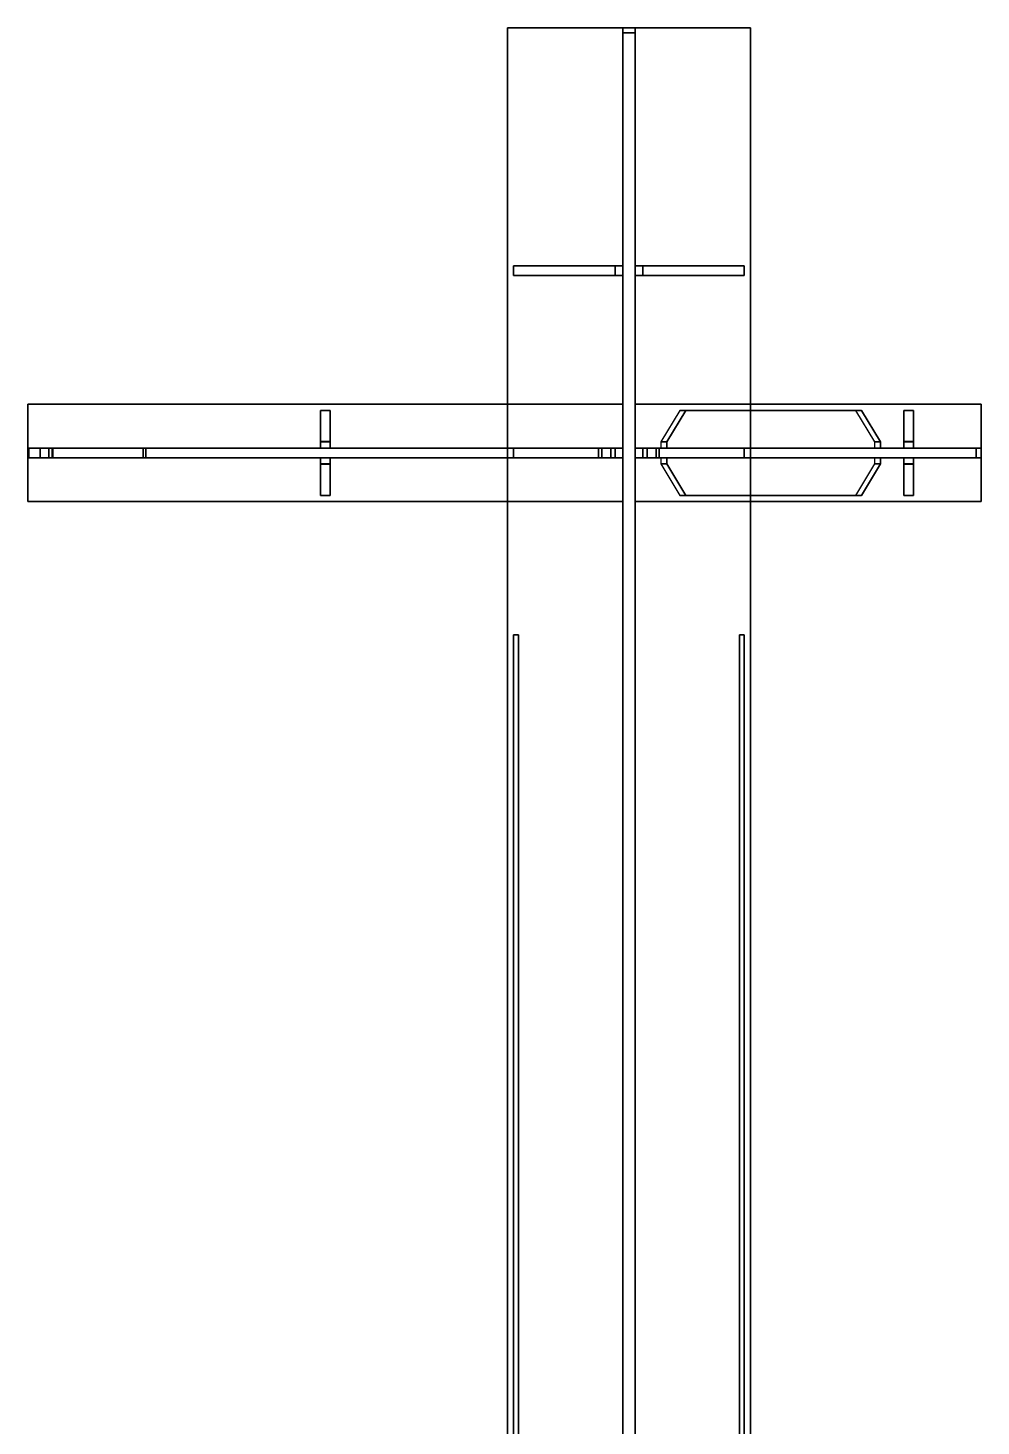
# Model space of a CAD drawing. Header units: inches. Extents: x 90815 to 105310, y 3285 to 27465.
# Drawn here: x 92525 to 96450, y 16242 to 22000 of the extents above; entities that cross this region are included whole.
import ezdxf

# ---------------------------------------------------------------- set-up
doc = ezdxf.new("R2010")
doc.units = ezdxf.units.IN
doc.header["$MEASUREMENT"] = 0
doc.layers.get('0').update_dxf_attribs({"linetype": 'CONTINUOUS'})
doc.layers.add('1', color=7, linetype='CONTINUOUS')

# ---------------------------------------------------------------- blocks, each defined once
blk = doc.blocks.new('E1-SA03-032')
at = {"color": 3}
for points in [[(94525, 16040, 1950), (94545, 16040, 1950), (94545, 19500, 1950), (94525, 19500, 1950)], [(94525, 19500, 1950), (94545, 19500, 1950), (94545, 19500, 50), (94525, 19500, 50)], [(94525, 19500, 50), (94545, 19500, 50), (94545, 16040, 50), (94525, 16040, 50)], [(94525, 16026.5, 1952.8), (94545, 16026.5, 1952.8), (94545, 16040, 1950), (94525, 16040, 1950)], [(94525, 16040, 50), (94545, 16040, 50), (94545, 16026.5, 47.2), (94525, 16026.5, 47.2)], [(94525, 16011.4, 1934.8), (94545, 16011.4, 1934.8), (94545, 16026.5, 1952.8), (94525, 16026.5, 1952.8)], [(94525, 16026.5, 47.2), (94545, 16026.5, 47.2), (94545, 16011.4, 65.2), (94525, 16011.4, 65.2)], [(94525, 15988, 1937.3), (94545, 15988, 1937.3), (94545, 16011.4, 1934.8), (94525, 16011.4, 1934.8)], [(94525, 16011.4, 65.2), (94545, 16011.4, 65.2), (94545, 15988, 62.7), (94525, 15988, 62.7)], [(94525, 15977, 1958), (94545, 15977, 1958), (94545, 15988, 1937.3), (94525, 15988, 1937.3)], [(94525, 15988, 62.7), (94545, 15988, 62.7), (94545, 15977, 42), (94525, 15977, 42)], [(94525, 15700, 1958), (94545, 15700, 1958), (94545, 15977, 1958), (94525, 15977, 1958)], [(94525, 15977, 42), (94545, 15977, 42), (94545, 15700, 42), (94525, 15700, 42)], [(94525, 15700, 42), (94545, 15700, 42), (94545, 15686.6, 92), (94525, 15686.6, 92)], [(94525, 15686.6, 1908), (94545, 15686.6, 1908), (94545, 15700, 1958), (94525, 15700, 1958)], [(94525, 15686.6, 92), (94545, 15686.6, 92), (94545, 15650, 128.6), (94525, 15650, 128.6)], [(94525, 15650, 1871.4), (94545, 15650, 1871.4), (94545, 15686.6, 1908), (94525, 15686.6, 1908)], [(94525, 15650, 128.6), (94545, 15650, 128.6), (94545, 15600, 142), (94525, 15600, 142)], [(94525, 15600, 1858), (94545, 15600, 1858), (94545, 15650, 1871.4), (94525, 15650, 1871.4)], [(94525, 15600, 142), (94545, 15600, 142), (94545, 15600, 1858), (94525, 15600, 1858)]]:
    blk.add_3dface(points, dxfattribs=at)
for points, invisible_edges in [([(94525, 16040, 1950), (94525, 19500, 1950), (94525, 16011.4, 1934.8)], 14), ([(94525, 16011.4, 65.2), (94525, 19500, 50), (94525, 16040, 50)], 13), ([(94525, 19500, 50), (94525, 16011.4, 65.2), (94525, 15686.6, 92)], 15), ([(94525, 19500, 50), (94525, 15686.6, 92), (94525, 15650, 128.6)], 15), ([(94525, 19500, 50), (94525, 15650, 128.6), (94525, 15600, 142)], 15), ([(94525, 19500, 50), (94525, 15600, 142), (94525, 15600, 1858)], 13), ([(94525, 19500, 50), (94525, 15600, 1858), (94525, 15650, 1871.4)], 15), ([(94525, 19500, 50), (94525, 15650, 1871.4), (94525, 15686.6, 1908)], 15), ([(94525, 19500, 50), (94525, 15686.6, 1908), (94525, 16011.4, 1934.8)], 15), ([(94525, 19500, 50), (94525, 16011.4, 1934.8), (94525, 19500, 1950)], 11), ([(94545, 16011.4, 1934.8), (94545, 19500, 1950), (94545, 16040, 1950), (94545, 16011.4, 1934.8)], 13), ([(94545, 16040, 50), (94545, 19500, 50), (94545, 16011.4, 65.2), (94545, 16040, 50)], 14), ([(94545, 15686.6, 92), (94545, 16011.4, 65.2), (94545, 19500, 50), (94545, 15686.6, 92)], 15), ([(94545, 15650, 128.6), (94545, 15686.6, 92), (94545, 19500, 50), (94545, 15650, 128.6)], 15), ([(94545, 15600, 142), (94545, 15650, 128.6), (94545, 19500, 50), (94545, 15600, 142)], 15), ([(94545, 15600, 1858), (94545, 15600, 142), (94545, 19500, 50), (94545, 15600, 1858)], 14), ([(94545, 15650, 1871.4), (94545, 15600, 1858), (94545, 19500, 50), (94545, 15650, 1871.4)], 15), ([(94545, 15686.6, 1908), (94545, 15650, 1871.4), (94545, 19500, 50), (94545, 15686.6, 1908)], 15), ([(94545, 16011.4, 1934.8), (94545, 15686.6, 1908), (94545, 19500, 50), (94545, 16011.4, 1934.8)], 15), ([(94545, 19500, 1950), (94545, 16011.4, 1934.8), (94545, 19500, 50), (94545, 19500, 1950)], 11), ([(94525, 16026.5, 1952.8), (94525, 16040, 1950), (94525, 16011.4, 1934.8)], 14), ([(94525, 16011.4, 65.2), (94525, 16040, 50), (94525, 16026.5, 47.2)], 13), ([(94525, 15686.6, 92), (94525, 16011.4, 65.2), (94525, 15988, 62.7)], 15), ([(94525, 15700, 1958), (94525, 15988, 1937.3), (94525, 16011.4, 1934.8)], 15), ([(94525, 15700, 1958), (94525, 16011.4, 1934.8), (94525, 15686.6, 1908)], 15), ([(94545, 16011.4, 1934.8), (94545, 16040, 1950), (94545, 16026.5, 1952.8), (94545, 16011.4, 1934.8)], 13), ([(94545, 16026.5, 47.2), (94545, 16040, 50), (94545, 16011.4, 65.2), (94545, 16026.5, 47.2)], 14), ([(94545, 15988, 62.7), (94545, 16011.4, 65.2), (94545, 15686.6, 92), (94545, 15988, 62.7)], 15), ([(94545, 16011.4, 1934.8), (94545, 15988, 1937.3), (94545, 15700, 1958), (94545, 16011.4, 1934.8)], 15), ([(94545, 15686.6, 1908), (94545, 16011.4, 1934.8), (94545, 15700, 1958), (94545, 15686.6, 1908)], 15), ([(94525, 15686.6, 92), (94525, 15988, 62.7), (94525, 15977, 42)], 15), ([(94525, 15700, 1958), (94525, 15977, 1958), (94525, 15988, 1937.3)], 14), ([(94525, 15686.6, 92), (94525, 15977, 42), (94525, 15700, 42)], 13), ([(94545, 15977, 42), (94545, 15988, 62.7), (94545, 15686.6, 92), (94545, 15977, 42)], 15), ([(94545, 15988, 1937.3), (94545, 15977, 1958), (94545, 15700, 1958), (94545, 15988, 1937.3)], 13), ([(94545, 15700, 42), (94545, 15977, 42), (94545, 15686.6, 92), (94545, 15700, 42)], 14)]:
    blk.add_3dface(points, dxfattribs=dict(at, invisible_edges=invisible_edges))
blk = doc.blocks.new('E1-SA03-031')
at = {"color": 3}
for points in [[(95455, 16040, 1950), (95475, 16040, 1950), (95475, 19500, 1950), (95455, 19500, 1950)], [(95455, 19500, 1950), (95475, 19500, 1950), (95475, 19500, 50), (95455, 19500, 50)], [(95455, 19500, 50), (95475, 19500, 50), (95475, 16040, 50), (95455, 16040, 50)], [(95455, 16026.5, 1952.8), (95475, 16026.5, 1952.8), (95475, 16040, 1950), (95455, 16040, 1950)], [(95455, 16040, 50), (95475, 16040, 50), (95475, 16026.5, 47.2), (95455, 16026.5, 47.2)], [(95455, 16011.4, 1934.8), (95475, 16011.4, 1934.8), (95475, 16026.5, 1952.8), (95455, 16026.5, 1952.8)], [(95455, 16026.5, 47.2), (95475, 16026.5, 47.2), (95475, 16011.4, 65.2), (95455, 16011.4, 65.2)], [(95455, 15988, 1937.3), (95475, 15988, 1937.3), (95475, 16011.4, 1934.8), (95455, 16011.4, 1934.8)], [(95455, 16011.4, 65.2), (95475, 16011.4, 65.2), (95475, 15988, 62.7), (95455, 15988, 62.7)], [(95455, 15977, 1958), (95475, 15977, 1958), (95475, 15988, 1937.3), (95455, 15988, 1937.3)], [(95455, 15988, 62.7), (95475, 15988, 62.7), (95475, 15977, 42), (95455, 15977, 42)], [(95455, 15700, 1958), (95475, 15700, 1958), (95475, 15977, 1958), (95455, 15977, 1958)], [(95455, 15977, 42), (95475, 15977, 42), (95475, 15700, 42), (95455, 15700, 42)], [(95455, 15700, 42), (95475, 15700, 42), (95475, 15686.6, 92), (95455, 15686.6, 92)], [(95455, 15686.6, 1908), (95475, 15686.6, 1908), (95475, 15700, 1958), (95455, 15700, 1958)], [(95455, 15686.6, 92), (95475, 15686.6, 92), (95475, 15650, 128.6), (95455, 15650, 128.6)], [(95455, 15650, 1871.4), (95475, 15650, 1871.4), (95475, 15686.6, 1908), (95455, 15686.6, 1908)], [(95455, 15650, 128.6), (95475, 15650, 128.6), (95475, 15600, 142), (95455, 15600, 142)], [(95455, 15600, 1858), (95475, 15600, 1858), (95475, 15650, 1871.4), (95455, 15650, 1871.4)], [(95455, 15600, 142), (95475, 15600, 142), (95475, 15600, 1858), (95455, 15600, 1858)]]:
    blk.add_3dface(points, dxfattribs=at)
for points, invisible_edges in [([(95455, 16040, 1950), (95455, 19500, 1950), (95455, 16011.4, 1934.8)], 14), ([(95455, 16011.4, 65.2), (95455, 19500, 50), (95455, 16040, 50)], 13), ([(95455, 19500, 50), (95455, 16011.4, 65.2), (95455, 15686.6, 92)], 15), ([(95455, 19500, 50), (95455, 15686.6, 92), (95455, 15650, 128.6)], 15), ([(95455, 19500, 50), (95455, 15650, 128.6), (95455, 15600, 142)], 15), ([(95455, 19500, 50), (95455, 15600, 142), (95455, 15600, 1858)], 13), ([(95455, 19500, 50), (95455, 15600, 1858), (95455, 15650, 1871.4)], 15), ([(95455, 19500, 50), (95455, 15650, 1871.4), (95455, 15686.6, 1908)], 15), ([(95455, 19500, 50), (95455, 15686.6, 1908), (95455, 16011.4, 1934.8)], 15), ([(95455, 19500, 50), (95455, 16011.4, 1934.8), (95455, 19500, 1950)], 11), ([(95475, 16011.4, 1934.8), (95475, 19500, 1950), (95475, 16040, 1950), (95475, 16011.4, 1934.8)], 13), ([(95475, 16040, 50), (95475, 19500, 50), (95475, 16011.4, 65.2), (95475, 16040, 50)], 14), ([(95475, 15686.6, 92), (95475, 16011.4, 65.2), (95475, 19500, 50), (95475, 15686.6, 92)], 15), ([(95475, 15650, 128.6), (95475, 15686.6, 92), (95475, 19500, 50), (95475, 15650, 128.6)], 15), ([(95475, 15600, 142), (95475, 15650, 128.6), (95475, 19500, 50), (95475, 15600, 142)], 15), ([(95475, 15600, 1858), (95475, 15600, 142), (95475, 19500, 50), (95475, 15600, 1858)], 14), ([(95475, 15650, 1871.4), (95475, 15600, 1858), (95475, 19500, 50), (95475, 15650, 1871.4)], 15), ([(95475, 15686.6, 1908), (95475, 15650, 1871.4), (95475, 19500, 50), (95475, 15686.6, 1908)], 15), ([(95475, 16011.4, 1934.8), (95475, 15686.6, 1908), (95475, 19500, 50), (95475, 16011.4, 1934.8)], 15), ([(95475, 19500, 1950), (95475, 16011.4, 1934.8), (95475, 19500, 50), (95475, 19500, 1950)], 11), ([(95455, 16026.5, 1952.8), (95455, 16040, 1950), (95455, 16011.4, 1934.8)], 14), ([(95455, 16011.4, 65.2), (95455, 16040, 50), (95455, 16026.5, 47.2)], 13), ([(95455, 15686.6, 92), (95455, 16011.4, 65.2), (95455, 15988, 62.7)], 15), ([(95455, 15700, 1958), (95455, 15988, 1937.3), (95455, 16011.4, 1934.8)], 15), ([(95455, 15700, 1958), (95455, 16011.4, 1934.8), (95455, 15686.6, 1908)], 15), ([(95475, 16011.4, 1934.8), (95475, 16040, 1950), (95475, 16026.5, 1952.8), (95475, 16011.4, 1934.8)], 13), ([(95475, 16026.5, 47.2), (95475, 16040, 50), (95475, 16011.4, 65.2), (95475, 16026.5, 47.2)], 14), ([(95475, 15988, 62.7), (95475, 16011.4, 65.2), (95475, 15686.6, 92), (95475, 15988, 62.7)], 15), ([(95475, 16011.4, 1934.8), (95475, 15988, 1937.3), (95475, 15700, 1958), (95475, 16011.4, 1934.8)], 15), ([(95475, 15686.6, 1908), (95475, 16011.4, 1934.8), (95475, 15700, 1958), (95475, 15686.6, 1908)], 15), ([(95455, 15686.6, 92), (95455, 15988, 62.7), (95455, 15977, 42)], 15), ([(95455, 15700, 1958), (95455, 15977, 1958), (95455, 15988, 1937.3)], 14), ([(95455, 15686.6, 92), (95455, 15977, 42), (95455, 15700, 42)], 13), ([(95475, 15977, 42), (95475, 15988, 62.7), (95475, 15686.6, 92), (95475, 15977, 42)], 15), ([(95475, 15988, 1937.3), (95475, 15977, 1958), (95475, 15700, 1958), (95475, 15988, 1937.3)], 13), ([(95475, 15700, 42), (95475, 15977, 42), (95475, 15686.6, 92), (95475, 15700, 42)], 14)]:
    blk.add_3dface(points, dxfattribs=dict(at, invisible_edges=invisible_edges))
blk = doc.blocks.new('E1-FR96M')
at = {"color": 3}
for points in [[(94500, 22000, 50), (94500, 22000), (94500, 16006), (94500, 16006, 50)], [(95500, 22000, 50), (95500, 22000), (94500, 22000), (94500, 22000, 50)], [(94500, 16006, 1950), (94500, 16006, 2000), (94500, 22000, 2000), (94500, 22000, 1950)], [(94500, 22000, 1950), (94500, 22000, 2000), (95500, 22000, 2000), (95500, 22000, 1950)], [(94975, 21980, 1950), (95025, 21980, 1950), (95025, 22000, 1930), (94975, 22000, 1930)], [(94975, 22000, 1930), (95025, 22000, 1930), (95025, 22000, 70), (94975, 22000, 70)], [(94975, 22000, 70), (95025, 22000, 70), (95025, 21980, 50), (94975, 21980, 50)], [(95500, 16006, 50), (95500, 16006), (95500, 22000), (95500, 22000, 50)], [(95500, 22000, 1950), (95500, 22000, 2000), (95500, 16006, 2000), (95500, 16006, 1950)], [(94975, 16040, 1950), (95025, 16040, 1950), (95025, 21980, 1950), (94975, 21980, 1950)], [(94975, 21980, 50), (95025, 21980, 50), (95025, 16040, 50), (94975, 16040, 50)], [(94975, 16026.5, 1952.8), (95025, 16026.5, 1952.8), (95025, 16040, 1950), (94975, 16040, 1950)], [(94975, 16040, 50), (95025, 16040, 50), (95025, 16026.5, 47.2), (94975, 16026.5, 47.2)], [(94975, 16011.4, 1934.8), (95025, 16011.4, 1934.8), (95025, 16026.5, 1952.8), (94975, 16026.5, 1952.8)], [(94975, 16026.5, 47.2), (95025, 16026.5, 47.2), (95025, 16011.4, 65.2), (94975, 16011.4, 65.2)], [(94975, 15988, 1937.3), (95025, 15988, 1937.3), (95025, 16011.4, 1934.8), (94975, 16011.4, 1934.8)], [(94975, 16011.4, 65.2), (95025, 16011.4, 65.2), (95025, 15988, 62.7), (94975, 15988, 62.7)], [(94500, 16006, 50), (94500, 16006), (95500, 16006), (95500, 16006, 50)], [(95500, 16006, 1950), (95500, 16006, 2000), (94500, 16006, 2000), (94500, 16006, 1950)], [(94975, 15977, 1958), (95025, 15977, 1958), (95025, 15988, 1937.3), (94975, 15988, 1937.3)], [(94975, 15988, 62.7), (95025, 15988, 62.7), (95025, 15977, 42), (94975, 15977, 42)], [(94975, 15700, 1958), (95025, 15700, 1958), (95025, 15977, 1958), (94975, 15977, 1958)], [(94975, 15977, 42), (95025, 15977, 42), (95025, 15700, 42), (94975, 15700, 42)], [(94975, 15700, 42), (95025, 15700, 42), (95025, 15686.6, 92), (94975, 15686.6, 92)], [(94975, 15686.6, 1908), (95025, 15686.6, 1908), (95025, 15700, 1958), (94975, 15700, 1958)], [(94975, 15686.6, 92), (95025, 15686.6, 92), (95025, 15650, 128.6), (94975, 15650, 128.6)], [(94975, 15650, 1871.4), (95025, 15650, 1871.4), (95025, 15686.6, 1908), (94975, 15686.6, 1908)], [(94975, 15650, 128.6), (95025, 15650, 128.6), (95025, 15600, 142), (94975, 15600, 142)], [(94975, 15600, 1858), (95025, 15600, 1858), (95025, 15650, 1871.4), (94975, 15650, 1871.4)], [(94975, 15600, 142), (95025, 15600, 142), (95025, 15600, 1858), (94975, 15600, 1858)]]:
    blk.add_3dface(points, dxfattribs=at)
for points, invisible_edges in [([(95500, 16006, 50), (95500, 22000, 50), (94500, 16006, 50)], 10), ([(94500, 22000, 50), (94500, 16006, 50), (95500, 22000, 50)], 10), ([(94500, 16006), (95500, 22000), (95500, 16006), (94500, 16006)], 9), ([(95500, 22000), (94500, 16006), (94500, 22000), (95500, 22000)], 9), ([(95500, 22000, 1950), (95500, 16006, 1950), (94500, 22000, 1950)], 10), ([(94500, 16006, 1950), (94500, 22000, 1950), (95500, 16006, 1950)], 10), ([(94500, 22000, 2000), (95500, 16006, 2000), (95500, 22000, 2000), (94500, 22000, 2000)], 9), ([(95500, 16006, 2000), (94500, 22000, 2000), (94500, 16006, 2000), (95500, 16006, 2000)], 9), ([(94975, 15686.6, 92), (94975, 22000, 70), (94975, 16011.4, 65.2)], 15), ([(94975, 21980, 50), (94975, 16011.4, 65.2), (94975, 22000, 70)], 11), ([(94975, 16011.4, 1934.8), (94975, 22000, 1930), (94975, 15686.6, 1908)], 15), ([(94975, 22000, 70), (94975, 15686.6, 92), (94975, 15650, 128.6)], 15), ([(94975, 22000, 70), (94975, 15650, 128.6), (94975, 15600, 142)], 15), ([(94975, 22000, 70), (94975, 15600, 142), (94975, 15600, 1858)], 13), ([(94975, 22000, 70), (94975, 15600, 1858), (94975, 15650, 1871.4)], 15), ([(94975, 22000, 70), (94975, 15650, 1871.4), (94975, 15686.6, 1908)], 15), ([(94975, 22000, 70), (94975, 15686.6, 1908), (94975, 22000, 1930)], 11), ([(94975, 22000, 1930), (94975, 16011.4, 1934.8), (94975, 21980, 1950)], 11), ([(95025, 16011.4, 65.2), (95025, 22000, 70), (95025, 15686.6, 92), (95025, 16011.4, 65.2)], 15), ([(95025, 22000, 70), (95025, 16011.4, 65.2), (95025, 21980, 50), (95025, 22000, 70)], 11), ([(95025, 15686.6, 1908), (95025, 22000, 1930), (95025, 16011.4, 1934.8), (95025, 15686.6, 1908)], 15), ([(95025, 15650, 128.6), (95025, 15686.6, 92), (95025, 22000, 70), (95025, 15650, 128.6)], 15), ([(95025, 15600, 142), (95025, 15650, 128.6), (95025, 22000, 70), (95025, 15600, 142)], 15), ([(95025, 15600, 1858), (95025, 15600, 142), (95025, 22000, 70), (95025, 15600, 1858)], 14), ([(95025, 15650, 1871.4), (95025, 15600, 1858), (95025, 22000, 70), (95025, 15650, 1871.4)], 15), ([(95025, 15686.6, 1908), (95025, 15650, 1871.4), (95025, 22000, 70), (95025, 15686.6, 1908)], 15), ([(95025, 22000, 1930), (95025, 15686.6, 1908), (95025, 22000, 70), (95025, 22000, 1930)], 11), ([(95025, 21980, 1950), (95025, 16011.4, 1934.8), (95025, 22000, 1930), (95025, 21980, 1950)], 11), ([(94975, 16011.4, 65.2), (94975, 21980, 50), (94975, 16040, 50)], 13), ([(94975, 16040, 1950), (94975, 21980, 1950), (94975, 16011.4, 1934.8)], 14), ([(95025, 16040, 50), (95025, 21980, 50), (95025, 16011.4, 65.2), (95025, 16040, 50)], 14), ([(95025, 16011.4, 1934.8), (95025, 21980, 1950), (95025, 16040, 1950), (95025, 16011.4, 1934.8)], 13), ([(94975, 16011.4, 65.2), (94975, 16040, 50), (94975, 16026.5, 47.2)], 13), ([(94975, 16026.5, 1952.8), (94975, 16040, 1950), (94975, 16011.4, 1934.8)], 14), ([(94975, 15686.6, 92), (94975, 16011.4, 65.2), (94975, 15988, 62.7)], 15), ([(94975, 15700, 1958), (94975, 15988, 1937.3), (94975, 16011.4, 1934.8)], 15), ([(94975, 15700, 1958), (94975, 16011.4, 1934.8), (94975, 15686.6, 1908)], 15), ([(95025, 16026.5, 47.2), (95025, 16040, 50), (95025, 16011.4, 65.2), (95025, 16026.5, 47.2)], 14), ([(95025, 16011.4, 1934.8), (95025, 16040, 1950), (95025, 16026.5, 1952.8), (95025, 16011.4, 1934.8)], 13), ([(95025, 15988, 62.7), (95025, 16011.4, 65.2), (95025, 15686.6, 92), (95025, 15988, 62.7)], 15), ([(95025, 16011.4, 1934.8), (95025, 15988, 1937.3), (95025, 15700, 1958), (95025, 16011.4, 1934.8)], 15), ([(95025, 15686.6, 1908), (95025, 16011.4, 1934.8), (95025, 15700, 1958), (95025, 15686.6, 1908)], 15), ([(94975, 15686.6, 92), (94975, 15988, 62.7), (94975, 15977, 42)], 15), ([(94975, 15700, 1958), (94975, 15977, 1958), (94975, 15988, 1937.3)], 14), ([(94975, 15686.6, 92), (94975, 15977, 42), (94975, 15700, 42)], 13), ([(95025, 15977, 42), (95025, 15988, 62.7), (95025, 15686.6, 92), (95025, 15977, 42)], 15), ([(95025, 15988, 1937.3), (95025, 15977, 1958), (95025, 15700, 1958), (95025, 15988, 1937.3)], 13), ([(95025, 15700, 42), (95025, 15977, 42), (95025, 15686.6, 92), (95025, 15700, 42)], 14)]:
    blk.add_3dface(points, dxfattribs=dict(at, invisible_edges=invisible_edges))
at = {"color": 5}
for points in [[(94943, 21020, 50), (94943, 20980, 50), (94525, 20980, 50), (94525, 21020, 50)], [(94525, 21020, 50), (94525, 20980, 50), (94525, 20980, 1950), (94525, 21020, 1950)], [(94525, 21020, 1950), (94525, 20980, 1950), (94943, 20980, 1950), (94943, 21020, 1950)], [(94975, 21020, 82), (94975, 20980, 82), (94943, 20980, 50), (94943, 21020, 50)], [(94943, 21020, 1950), (94943, 20980, 1950), (94975, 20980, 1918), (94975, 21020, 1918)], [(94975, 21020, 1918), (94975, 20980, 1918), (94975, 20980, 82), (94975, 21020, 82)], [(95025, 21020, 82), (95025, 20980, 82), (95025, 20980, 1918), (95025, 21020, 1918)], [(95025, 21020, 1918), (95025, 20980, 1918), (95057, 20980, 1950), (95057, 21020, 1950)], [(95057, 21020, 50), (95057, 20980, 50), (95025, 20980, 82), (95025, 21020, 82)], [(95057, 21020, 1950), (95057, 20980, 1950), (95475, 20980, 1950), (95475, 21020, 1950)], [(95475, 21020, 50), (95475, 20980, 50), (95057, 20980, 50), (95057, 21020, 50)], [(95475, 21020, 1950), (95475, 20980, 1950), (95475, 20980, 50), (95475, 21020, 50)], [(94943, 20270, 50), (94943, 20230, 50), (94525, 20230, 50), (94525, 20270, 50)], [(94525, 20270, 50), (94525, 20230, 50), (94525, 20230, 400), (94525, 20270, 400)], [(94525, 20270, 400), (94525, 20230, 400), (94943, 20230, 400), (94943, 20270, 400)], [(94975, 20270, 82), (94975, 20230, 82), (94943, 20230, 50), (94943, 20270, 50)], [(94943, 20270, 400), (94943, 20230, 400), (94975, 20230, 368), (94975, 20270, 368)], [(94975, 20270, 368), (94975, 20230, 368), (94975, 20230, 82), (94975, 20270, 82)], [(95025, 20270, 82), (95025, 20230, 82), (95025, 20230, 368), (95025, 20270, 368)], [(95025, 20270, 368), (95025, 20230, 368), (95057, 20230, 400), (95057, 20270, 400)], [(95057, 20270, 50), (95057, 20230, 50), (95025, 20230, 82), (95025, 20270, 82)], [(95057, 20270, 400), (95057, 20230, 400), (95475, 20230, 400), (95475, 20270, 400)], [(95475, 20270, 50), (95475, 20230, 50), (95057, 20230, 50), (95057, 20270, 50)], [(95475, 20270, 400), (95475, 20230, 400), (95475, 20230, 50), (95475, 20270, 50)]]:
    blk.add_3dface(points, dxfattribs=at)
for points, invisible_edges in [([(94525, 21020, 50), (94943, 21020, 1950), (94943, 21020, 50)], 11), ([(94943, 21020, 1950), (94525, 21020, 50), (94525, 21020, 1950)], 9), ([(94943, 21020, 50), (94975, 21020, 1918), (94975, 21020, 82)], 9), ([(94975, 21020, 1918), (94943, 21020, 50), (94943, 21020, 1950)], 11), ([(95057, 21020, 1950), (95057, 21020, 50), (95025, 21020, 1918)], 11), ([(95025, 21020, 82), (95025, 21020, 1918), (95057, 21020, 50)], 10), ([(95475, 21020, 1950), (95475, 21020, 50), (95057, 21020, 1950)], 10), ([(95057, 21020, 50), (95057, 21020, 1950), (95475, 21020, 50)], 11), ([(94943, 20980, 50), (94943, 20980, 1950), (94525, 20980, 50), (94943, 20980, 50)], 11), ([(94525, 20980, 1950), (94525, 20980, 50), (94943, 20980, 1950), (94525, 20980, 1950)], 10), ([(94975, 20980, 82), (94975, 20980, 1918), (94943, 20980, 50), (94975, 20980, 82)], 10), ([(94943, 20980, 1950), (94943, 20980, 50), (94975, 20980, 1918), (94943, 20980, 1950)], 11), ([(95025, 20980, 1918), (95057, 20980, 50), (95057, 20980, 1950), (95025, 20980, 1918)], 11), ([(95057, 20980, 50), (95025, 20980, 1918), (95025, 20980, 82), (95057, 20980, 50)], 9), ([(95057, 20980, 1950), (95475, 20980, 50), (95475, 20980, 1950), (95057, 20980, 1950)], 9), ([(95475, 20980, 50), (95057, 20980, 1950), (95057, 20980, 50), (95475, 20980, 50)], 11), ([(94525, 20270, 50), (94525, 20270, 400), (94943, 20270, 400)], 12), ([(94525, 20270, 50), (94943, 20270, 400), (94943, 20270, 50)], 11), ([(94943, 20270, 50), (94975, 20270, 368), (94975, 20270, 82)], 9), ([(94975, 20270, 368), (94943, 20270, 50), (94943, 20270, 400)], 11), ([(95057, 20270, 400), (95057, 20270, 50), (95025, 20270, 368)], 11), ([(95025, 20270, 82), (95025, 20270, 368), (95057, 20270, 50)], 10), ([(95475, 20270, 400), (95475, 20270, 50), (95057, 20270, 400)], 10), ([(95057, 20270, 50), (95057, 20270, 400), (95475, 20270, 50)], 11), ([(94943, 20230, 400), (94525, 20230, 400), (94525, 20230, 50), (94943, 20230, 400)], 12), ([(94943, 20230, 50), (94943, 20230, 400), (94525, 20230, 50), (94943, 20230, 50)], 11), ([(94975, 20230, 82), (94975, 20230, 368), (94943, 20230, 50), (94975, 20230, 82)], 10), ([(94943, 20230, 400), (94943, 20230, 50), (94975, 20230, 368), (94943, 20230, 400)], 11), ([(95025, 20230, 368), (95057, 20230, 50), (95057, 20230, 400), (95025, 20230, 368)], 11), ([(95057, 20230, 50), (95025, 20230, 368), (95025, 20230, 82), (95057, 20230, 50)], 9), ([(95057, 20230, 400), (95475, 20230, 50), (95475, 20230, 400), (95057, 20230, 400)], 9), ([(95475, 20230, 50), (95057, 20230, 400), (95057, 20230, 50), (95475, 20230, 50)], 11)]:
    blk.add_3dface(points, dxfattribs=dict(at, invisible_edges=invisible_edges))
blk = doc.blocks.new('E1-ET2025C')
at = {"color": 4}
for points in [[(96450, 20450, 450), (96450, 20450, 400), (95025, 20450, 400), (95025, 20450, 450)], [(95025, 20450, 450), (95025, 20450, 400), (95025, 20050, 400), (95025, 20050, 450)], [(96450, 20050, 450), (96450, 20050, 400), (96450, 20450, 400), (96450, 20450, 450)], [(95025, 20050, 450), (95025, 20050, 400), (96450, 20050, 400), (96450, 20050, 450)]]:
    blk.add_3dface(points, dxfattribs=at)
for points, invisible_edges in [([(95025, 20050, 450), (96450, 20050, 450), (95025, 20450, 450)], 10), ([(96450, 20450, 450), (95025, 20450, 450), (96450, 20050, 450)], 10), ([(95025, 20450, 400), (96450, 20050, 400), (95025, 20050, 400), (95025, 20450, 400)], 9), ([(96450, 20050, 400), (95025, 20450, 400), (96450, 20450, 400), (96450, 20050, 400)], 9)]:
    blk.add_3dface(points, dxfattribs=dict(at, invisible_edges=invisible_edges))
at = {"color": 3}
for points in [[(95132, 20295, 1780), (95156, 20295, 1798), (95234.1, 20425, 1694.1), (95210.1, 20425, 1676.1)], [(95210.1, 20425, 1676.1), (95234.1, 20425, 1694.1), (95957.8, 20425, 731.9), (95933.9, 20425, 713.9)], [(95933.9, 20425, 713.9), (95957.8, 20425, 731.9), (96036, 20295, 628), (96012, 20295, 610)], [(96132, 20295, 1370), (96172, 20295, 1370), (96172, 20425, 1240), (96132, 20425, 1240)], [(96132, 20425, 1240), (96172, 20425, 1240), (96172, 20425, 450), (96132, 20425, 450)], [(96132, 20425, 450), (96172, 20425, 450), (96172, 20297, 450), (96132, 20297, 450)], [(95075, 20270, 536.6), (95075, 20230, 536.6), (95025, 20230, 550), (95025, 20270, 550)], [(95025, 20270, 550), (95025, 20230, 550), (95025, 20230, 1850), (95025, 20270, 1850)], [(95025, 20270, 1850), (95025, 20230, 1850), (95075, 20230, 1863.4), (95075, 20270, 1863.4)], [(95111.6, 20270, 500), (95111.6, 20230, 500), (95075, 20230, 536.6), (95075, 20270, 536.6)], [(95075, 20270, 1863.4), (95075, 20230, 1863.4), (95111.6, 20230, 1900), (95111.6, 20270, 1900)], [(95125, 20270, 450), (95125, 20230, 450), (95111.6, 20230, 500), (95111.6, 20270, 500)], [(95111.6, 20270, 1900), (95111.6, 20230, 1900), (95125, 20230, 1950), (95125, 20270, 1950)], [(95125, 20270, 1950), (95125, 20230, 1950), (95475, 20230, 1950), (95475, 20270, 1950)], [(96430, 20270, 450), (96430, 20230, 450), (95125, 20230, 450), (95125, 20270, 450)], [(95132, 20270, 1780), (95156, 20270, 1798), (95156, 20295, 1798), (95132, 20295, 1780)], [(96012, 20270, 610), (96036, 20270, 628), (95156, 20270, 1798), (95132, 20270, 1780)], [(95475, 20270, 1950), (95475, 20230, 1950), (96450, 20230, 1400), (96450, 20270, 1400)], [(96012, 20295, 610), (96036, 20295, 628), (96036, 20270, 628), (96012, 20270, 610)], [(96132, 20297, 450), (96172, 20297, 450), (96172, 20270, 477), (96132, 20270, 477)], [(96132, 20270, 1370), (96172, 20270, 1370), (96172, 20295, 1370), (96132, 20295, 1370)], [(96132, 20270, 477), (96172, 20270, 477), (96172, 20270, 1370), (96132, 20270, 1370)], [(96450, 20270, 470), (96450, 20230, 470), (96430, 20230, 450), (96430, 20270, 450)], [(96450, 20270, 1400), (96450, 20230, 1400), (96450, 20230, 470), (96450, 20270, 470)], [(95132, 20230, 1780), (95156, 20230, 1798), (96036, 20230, 628), (96012, 20230, 610)], [(95132, 20205, 1780), (95156, 20205, 1798), (95156, 20230, 1798), (95132, 20230, 1780)], [(96012, 20230, 610), (96036, 20230, 628), (96036, 20205, 628), (96012, 20205, 610)], [(96132, 20230, 1370), (96172, 20230, 1370), (96172, 20230, 477), (96132, 20230, 477)], [(96132, 20230, 477), (96172, 20230, 477), (96172, 20203, 450), (96132, 20203, 450)], [(96132, 20205, 1370), (96172, 20205, 1370), (96172, 20230, 1370), (96132, 20230, 1370)], [(95210.1, 20075, 1676.1), (95234.1, 20075, 1694.1), (95156, 20205, 1798), (95132, 20205, 1780)], [(96012, 20205, 610), (96036, 20205, 628), (95957.8, 20075, 731.9), (95933.9, 20075, 713.9)], [(96132, 20075, 1240), (96172, 20075, 1240), (96172, 20205, 1370), (96132, 20205, 1370)], [(96132, 20203, 450), (96172, 20203, 450), (96172, 20075, 450), (96132, 20075, 450)], [(95933.9, 20075, 713.9), (95957.8, 20075, 731.9), (95234.1, 20075, 1694.1), (95210.1, 20075, 1676.1)], [(96132, 20075, 450), (96172, 20075, 450), (96172, 20075, 1240), (96132, 20075, 1240)]]:
    blk.add_3dface(points, dxfattribs=at)
for points, invisible_edges in [([(95210.1, 20425, 1676.1), (96012, 20295, 610), (95132, 20295, 1780)], 11), ([(95156, 20295, 1798), (96036, 20295, 628), (95234.1, 20425, 1694.1), (95156, 20295, 1798)], 11), ([(96012, 20295, 610), (95210.1, 20425, 1676.1), (95933.9, 20425, 713.9)], 9), ([(95957.8, 20425, 731.9), (95234.1, 20425, 1694.1), (96036, 20295, 628), (95957.8, 20425, 731.9)], 10), ([(96132, 20425, 1240), (96132, 20425, 450), (96132, 20297, 450)], 12), ([(96132, 20425, 1240), (96132, 20297, 450), (96132, 20295, 1370)], 11), ([(96172, 20297, 450), (96172, 20425, 450), (96172, 20425, 1240), (96172, 20297, 450)], 12), ([(96172, 20295, 1370), (96172, 20297, 450), (96172, 20425, 1240), (96172, 20295, 1370)], 11), ([(95025, 20270, 1850), (96450, 20270, 1400), (95025, 20270, 550)], 11), ([(96450, 20270, 470), (95075, 20270, 536.6), (95025, 20270, 550)], 15), ([(96450, 20270, 470), (95025, 20270, 550), (96450, 20270, 1400)], 11), ([(96450, 20270, 1400), (95025, 20270, 1850), (95075, 20270, 1863.4)], 15), ([(96450, 20270, 470), (95111.6, 20270, 500), (95075, 20270, 536.6)], 15), ([(96450, 20270, 1400), (95075, 20270, 1863.4), (95111.6, 20270, 1900)], 15), ([(95111.6, 20270, 500), (96450, 20270, 470), (95125, 20270, 450)], 15), ([(96450, 20270, 1400), (95111.6, 20270, 1900), (95125, 20270, 1950)], 15), ([(96430, 20270, 450), (95125, 20270, 450), (96450, 20270, 470)], 10), ([(96450, 20270, 1400), (95125, 20270, 1950), (95475, 20270, 1950)], 9), ([(95132, 20295, 1780), (96012, 20270, 610), (95132, 20270, 1780)], 9), ([(96012, 20270, 610), (95132, 20295, 1780), (96012, 20295, 610)], 11), ([(95156, 20270, 1798), (96036, 20270, 628), (95156, 20295, 1798), (95156, 20270, 1798)], 10), ([(96036, 20295, 628), (95156, 20295, 1798), (96036, 20270, 628), (96036, 20295, 628)], 11), ([(96132, 20270, 477), (96132, 20295, 1370), (96132, 20297, 450)], 11), ([(96132, 20270, 477), (96132, 20270, 1370), (96132, 20295, 1370)], 12), ([(96172, 20297, 450), (96172, 20295, 1370), (96172, 20270, 477), (96172, 20297, 450)], 11), ([(96172, 20295, 1370), (96172, 20270, 1370), (96172, 20270, 477), (96172, 20295, 1370)], 12), ([(95025, 20230, 550), (96450, 20230, 1400), (95025, 20230, 1850), (95025, 20230, 550)], 11), ([(95025, 20230, 550), (95075, 20230, 536.6), (96450, 20230, 470), (95025, 20230, 550)], 15), ([(96450, 20230, 1400), (95025, 20230, 550), (96450, 20230, 470), (96450, 20230, 1400)], 11), ([(95075, 20230, 1863.4), (95025, 20230, 1850), (96450, 20230, 1400), (95075, 20230, 1863.4)], 15), ([(95075, 20230, 536.6), (95111.6, 20230, 500), (96450, 20230, 470), (95075, 20230, 536.6)], 15), ([(95111.6, 20230, 1900), (95075, 20230, 1863.4), (96450, 20230, 1400), (95111.6, 20230, 1900)], 15), ([(95125, 20230, 450), (96450, 20230, 470), (95111.6, 20230, 500), (95125, 20230, 450)], 15), ([(95125, 20230, 1950), (95111.6, 20230, 1900), (96450, 20230, 1400), (95125, 20230, 1950)], 15), ([(96450, 20230, 470), (95125, 20230, 450), (96430, 20230, 450), (96450, 20230, 470)], 9), ([(95475, 20230, 1950), (95125, 20230, 1950), (96450, 20230, 1400), (95475, 20230, 1950)], 10), ([(96012, 20205, 610), (95132, 20230, 1780), (96012, 20230, 610)], 9), ([(95132, 20230, 1780), (96012, 20205, 610), (95132, 20205, 1780)], 11), ([(96036, 20230, 628), (95156, 20230, 1798), (96036, 20205, 628), (96036, 20230, 628)], 10), ([(95156, 20205, 1798), (96036, 20205, 628), (95156, 20230, 1798), (95156, 20205, 1798)], 11), ([(96132, 20203, 450), (96132, 20205, 1370), (96132, 20230, 1370)], 13), ([(96132, 20203, 450), (96132, 20230, 1370), (96132, 20230, 477)], 9), ([(96172, 20230, 1370), (96172, 20205, 1370), (96172, 20203, 450), (96172, 20230, 1370)], 14), ([(96172, 20230, 477), (96172, 20230, 1370), (96172, 20203, 450), (96172, 20230, 477)], 10), ([(95933.9, 20075, 713.9), (95132, 20205, 1780), (96012, 20205, 610)], 11), ([(95132, 20205, 1780), (95933.9, 20075, 713.9), (95210.1, 20075, 1676.1)], 9), ([(96036, 20205, 628), (95156, 20205, 1798), (95957.8, 20075, 731.9), (96036, 20205, 628)], 11), ([(95234.1, 20075, 1694.1), (95957.8, 20075, 731.9), (95156, 20205, 1798), (95234.1, 20075, 1694.1)], 10), ([(96132, 20205, 1370), (96132, 20203, 450), (96132, 20075, 450)], 13), ([(96132, 20205, 1370), (96132, 20075, 450), (96132, 20075, 1240)], 9), ([(96172, 20075, 450), (96172, 20203, 450), (96172, 20205, 1370), (96172, 20075, 450)], 14), ([(96172, 20075, 1240), (96172, 20075, 450), (96172, 20205, 1370), (96172, 20075, 1240)], 10)]:
    blk.add_3dface(points, dxfattribs=dict(at, invisible_edges=invisible_edges))
blk = doc.blocks.new('E1-ET2025B')
at = {"color": 4}
for points in [[(94975, 20450, 450), (94975, 20450, 400), (92525, 20450, 400), (92525, 20450, 450)], [(92525, 20450, 450), (92525, 20450, 400), (92525, 20050, 400), (92525, 20050, 450)], [(94975, 20050, 450), (94975, 20050, 400), (94975, 20450, 400), (94975, 20450, 450)], [(92525, 20050, 450), (92525, 20050, 400), (94975, 20050, 400), (94975, 20050, 450)]]:
    blk.add_3dface(points, dxfattribs=at)
for points, invisible_edges in [([(92525, 20050, 450), (94975, 20050, 450), (92525, 20450, 450)], 10), ([(94975, 20450, 450), (92525, 20450, 450), (94975, 20050, 450)], 10), ([(92525, 20450, 400), (94975, 20050, 400), (92525, 20050, 400), (92525, 20450, 400)], 9), ([(94975, 20050, 400), (92525, 20450, 400), (94975, 20450, 400), (94975, 20050, 400)], 9)]:
    blk.add_3dface(points, dxfattribs=dict(at, invisible_edges=invisible_edges))
at = {"color": 3}
for points in [[(93730, 20295, 1900), (93770, 20295, 1900), (93770, 20425, 1770), (93730, 20425, 1770)], [(93730, 20425, 1770), (93770, 20425, 1770), (93770, 20425, 450), (93730, 20425, 450)], [(93730, 20425, 450), (93770, 20425, 450), (93770, 20297, 450), (93730, 20297, 450)], [(92575, 20270, 536.6), (92575, 20230, 536.6), (92525, 20230, 550), (92525, 20270, 550)], [(92525, 20270, 550), (92525, 20230, 550), (92525, 20230, 1849.9), (92525, 20270, 1849.9)], [(92525, 20270, 1849.9), (92525, 20230, 1849.9), (92528, 20230, 1849.9), (92528, 20270, 1849.9)], [(92528, 20270, 1849.9), (92528, 20230, 1849.9), (92575.1, 20230, 1861.7), (92575.1, 20270, 1861.7)], [(92611.6, 20270, 500), (92611.6, 20230, 500), (92575, 20230, 536.6), (92575, 20270, 536.6)], [(92575.1, 20270, 1861.7), (92575.1, 20230, 1861.7), (92611.1, 20230, 1894.2), (92611.1, 20270, 1894.2)], [(92611.1, 20270, 1894.2), (92611.1, 20230, 1894.2), (92627.5, 20230, 1939.9), (92627.5, 20270, 1939.9)], [(92625, 20270, 450), (92625, 20230, 450), (92611.6, 20230, 500), (92611.6, 20270, 500)], [(94875, 20270, 450), (94875, 20230, 450), (92625, 20230, 450), (92625, 20270, 450)], [(92627.5, 20270, 1939.9), (92627.5, 20230, 1939.9), (93000, 20230, 1939.9), (93000, 20270, 1939.9)], [(93000, 20270, 1939.9), (93000, 20230, 1939.9), (93010, 20230, 1949.9), (93010, 20270, 1949.9)], [(93010, 20270, 1949.9), (93010, 20230, 1949.9), (93010, 20230, 1950), (93010, 20270, 1950)], [(93010, 20270, 1950), (93010, 20230, 1950), (94875, 20230, 1950), (94875, 20270, 1950)], [(93730, 20297, 450), (93770, 20297, 450), (93770, 20270, 477), (93730, 20270, 477)], [(93730, 20270, 1900), (93770, 20270, 1900), (93770, 20295, 1900), (93730, 20295, 1900)], [(93730, 20270, 477), (93770, 20270, 477), (93770, 20270, 1900), (93730, 20270, 1900)], [(94875, 20270, 1950), (94875, 20230, 1950), (94888.4, 20230, 1900), (94888.4, 20270, 1900)], [(94888.4, 20270, 500), (94888.4, 20230, 500), (94875, 20230, 450), (94875, 20270, 450)], [(94888.4, 20270, 1900), (94888.4, 20230, 1900), (94925, 20230, 1863.4), (94925, 20270, 1863.4)], [(94925, 20270, 536.6), (94925, 20230, 536.6), (94888.4, 20230, 500), (94888.4, 20270, 500)], [(94925, 20270, 1863.4), (94925, 20230, 1863.4), (94975, 20230, 1850), (94975, 20270, 1850)], [(94975, 20270, 550), (94975, 20230, 550), (94925, 20230, 536.6), (94925, 20270, 536.6)], [(94975, 20270, 1850), (94975, 20230, 1850), (94975, 20230, 550), (94975, 20270, 550)], [(93730, 20230, 1900), (93770, 20230, 1900), (93770, 20230, 477), (93730, 20230, 477)], [(93730, 20230, 477), (93770, 20230, 477), (93770, 20203, 450), (93730, 20203, 450)], [(93730, 20205, 1900), (93770, 20205, 1900), (93770, 20230, 1900), (93730, 20230, 1900)], [(93730, 20075, 1770), (93770, 20075, 1770), (93770, 20205, 1900), (93730, 20205, 1900)], [(93730, 20203, 450), (93770, 20203, 450), (93770, 20075, 450), (93730, 20075, 450)], [(93730, 20075, 450), (93770, 20075, 450), (93770, 20075, 1770), (93730, 20075, 1770)]]:
    blk.add_3dface(points, dxfattribs=at)
for points, invisible_edges in [([(93730, 20425, 1770), (93730, 20425, 450), (93730, 20297, 450)], 12), ([(93730, 20425, 1770), (93730, 20297, 450), (93730, 20295, 1900)], 11), ([(93770, 20297, 450), (93770, 20425, 450), (93770, 20425, 1770), (93770, 20297, 450)], 12), ([(93770, 20295, 1900), (93770, 20297, 450), (93770, 20425, 1770), (93770, 20295, 1900)], 11), ([(92525, 20270, 550), (94975, 20270, 550), (92575, 20270, 536.6)], 15), ([(92525, 20270, 1849.9), (92528, 20270, 1849.9), (92525, 20270, 550)], 10), ([(94975, 20270, 550), (92525, 20270, 550), (92528, 20270, 1849.9)], 15), ([(92575.1, 20270, 1861.7), (94975, 20270, 1850), (92528, 20270, 1849.9)], 15), ([(94975, 20270, 550), (92528, 20270, 1849.9), (94975, 20270, 1850)], 11), ([(92575, 20270, 536.6), (94925, 20270, 536.6), (92611.6, 20270, 500)], 15), ([(94925, 20270, 536.6), (92575, 20270, 536.6), (94975, 20270, 550)], 15), ([(92611.1, 20270, 1894.2), (94925, 20270, 1863.4), (92575.1, 20270, 1861.7)], 15), ([(94975, 20270, 1850), (92575.1, 20270, 1861.7), (94925, 20270, 1863.4)], 15), ([(92627.5, 20270, 1939.9), (94888.4, 20270, 1900), (92611.1, 20270, 1894.2)], 15), ([(94925, 20270, 1863.4), (92611.1, 20270, 1894.2), (94888.4, 20270, 1900)], 15), ([(92611.6, 20270, 500), (94888.4, 20270, 500), (92625, 20270, 450)], 15), ([(94888.4, 20270, 500), (92611.6, 20270, 500), (94925, 20270, 536.6)], 15), ([(94875, 20270, 450), (92625, 20270, 450), (94888.4, 20270, 500)], 14), ([(92627.5, 20270, 1939.9), (93000, 20270, 1939.9), (94888.4, 20270, 1900)], 14), ([(94888.4, 20270, 1900), (93000, 20270, 1939.9), (93010, 20270, 1949.9)], 15), ([(93010, 20270, 1950), (94875, 20270, 1950), (93010, 20270, 1949.9)], 8), ([(94888.4, 20270, 1900), (93010, 20270, 1949.9), (94875, 20270, 1950)], 13), ([(93730, 20270, 477), (93730, 20295, 1900), (93730, 20297, 450)], 11), ([(93730, 20270, 477), (93730, 20270, 1900), (93730, 20295, 1900)], 12), ([(93770, 20297, 450), (93770, 20295, 1900), (93770, 20270, 477), (93770, 20297, 450)], 11), ([(93770, 20295, 1900), (93770, 20270, 1900), (93770, 20270, 477), (93770, 20295, 1900)], 12), ([(92575, 20230, 536.6), (94975, 20230, 550), (92525, 20230, 550), (92575, 20230, 536.6)], 15), ([(92525, 20230, 550), (92528, 20230, 1849.9), (92525, 20230, 1849.9), (92525, 20230, 550)], 9), ([(92528, 20230, 1849.9), (92525, 20230, 550), (94975, 20230, 550), (92528, 20230, 1849.9)], 15), ([(92528, 20230, 1849.9), (94975, 20230, 1850), (92575.1, 20230, 1861.7), (92528, 20230, 1849.9)], 15), ([(94975, 20230, 1850), (92528, 20230, 1849.9), (94975, 20230, 550), (94975, 20230, 1850)], 11), ([(92611.6, 20230, 500), (94925, 20230, 536.6), (92575, 20230, 536.6), (92611.6, 20230, 500)], 15), ([(94975, 20230, 550), (92575, 20230, 536.6), (94925, 20230, 536.6), (94975, 20230, 550)], 15), ([(92575.1, 20230, 1861.7), (94925, 20230, 1863.4), (92611.1, 20230, 1894.2), (92575.1, 20230, 1861.7)], 15), ([(94925, 20230, 1863.4), (92575.1, 20230, 1861.7), (94975, 20230, 1850), (94925, 20230, 1863.4)], 15), ([(92611.1, 20230, 1894.2), (94888.4, 20230, 1900), (92627.5, 20230, 1939.9), (92611.1, 20230, 1894.2)], 15), ([(94888.4, 20230, 1900), (92611.1, 20230, 1894.2), (94925, 20230, 1863.4), (94888.4, 20230, 1900)], 15), ([(92625, 20230, 450), (94888.4, 20230, 500), (92611.6, 20230, 500), (92625, 20230, 450)], 15), ([(94925, 20230, 536.6), (92611.6, 20230, 500), (94888.4, 20230, 500), (94925, 20230, 536.6)], 15), ([(94888.4, 20230, 500), (92625, 20230, 450), (94875, 20230, 450), (94888.4, 20230, 500)], 13), ([(94888.4, 20230, 1900), (93000, 20230, 1939.9), (92627.5, 20230, 1939.9), (94888.4, 20230, 1900)], 13), ([(93010, 20230, 1949.9), (93000, 20230, 1939.9), (94888.4, 20230, 1900), (93010, 20230, 1949.9)], 15), ([(93010, 20230, 1949.9), (94875, 20230, 1950), (93010, 20230, 1950), (93010, 20230, 1949.9)], 8), ([(94875, 20230, 1950), (93010, 20230, 1949.9), (94888.4, 20230, 1900), (94875, 20230, 1950)], 14), ([(93730, 20203, 450), (93730, 20205, 1900), (93730, 20230, 1900)], 13), ([(93730, 20203, 450), (93730, 20230, 1900), (93730, 20230, 477)], 9), ([(93770, 20230, 1900), (93770, 20205, 1900), (93770, 20203, 450), (93770, 20230, 1900)], 14), ([(93770, 20230, 477), (93770, 20230, 1900), (93770, 20203, 450), (93770, 20230, 477)], 10), ([(93730, 20205, 1900), (93730, 20203, 450), (93730, 20075, 450)], 13), ([(93730, 20205, 1900), (93730, 20075, 450), (93730, 20075, 1770)], 9), ([(93770, 20075, 450), (93770, 20203, 450), (93770, 20205, 1900), (93770, 20075, 450)], 14), ([(93770, 20075, 1770), (93770, 20075, 450), (93770, 20205, 1900), (93770, 20075, 1770)], 10)]:
    blk.add_3dface(points, dxfattribs=dict(at, invisible_edges=invisible_edges))

msp = doc.modelspace()

# ---------------------------------------------------------------- block references
at = {"layer": '1'}
for name in ['E1-FR96M', 'E1-ET2025B', 'E1-ET2025C', 'E1-SA03-032', 'E1-SA03-031']:
    msp.add_blockref(name, (0, 0), dxfattribs=at)

doc.saveas('drawing.dxf')
